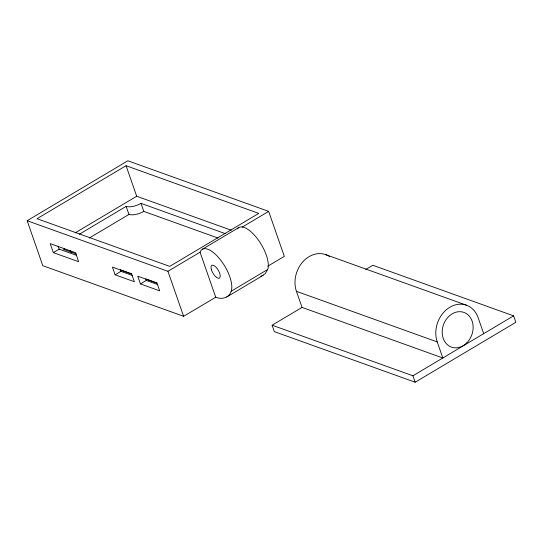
<?xml version="1.0" encoding="UTF-8"?>
<svg xmlns="http://www.w3.org/2000/svg" width="543" height="543" viewBox="0 0 543 543"><rect width="100%" height="100%" fill="white"/><g stroke="black" fill="none" stroke-linecap="round" stroke-linejoin="round"><path stroke-width="0.81" d="M237.814 228.345A26.078 10.704 59.2 0 1 258.196 239.789A26.078 10.704 59.2 0 1 267.672 269.498L231.182 291.211C229.485 297.727 221.707 299.912 215.781 297.211L183.609 316.297L42.816 265.71L27.15 220.716L127.849 160.782L268.649 211.363L284.315 256.357L267.903 266.124M267.672 269.498L265.194 273.692L261.509 276.075M263.253 275.267L226.73 297.007M126.064 165.71L37.039 218.7L169.728 266.375L258.76 213.385L126.064 165.71L136.7 196.24L231.25 230.212M75.178 232.859L136.7 196.24M79.292 234.277L126.152 206.381A11.172 4.548 -19.2 0 0 140.99 203.353L225.515 233.721M53.323 252.617L78.647 261.712L75.511 252.712L50.187 243.617L53.323 252.617L59.16 249.142L76.57 255.393M89.303 238.017L128.956 214.417A11.172 4.548 -19.2 0 0 143.786 211.39L217.947 238.031M115.109 274.812L134.352 281.729L131.671 274.018L112.421 267.102L115.109 274.812L120.946 271.337L132.492 275.491M140.433 283.914L159.676 290.831L156.995 283.113L137.746 276.197L140.433 283.914L146.271 280.439L157.816 284.586M202.281 249.298L238.764 227.578M27.15 220.716L167.943 271.303L200.055 252.196A26.078 10.704 59.2 0 1 220.105 259.398A26.078 10.704 59.2 0 1 231.182 291.211M242.246 227.076L268.649 211.363M365.697 269.511L372.817 265.269L513.61 315.856L515.85 322.284L415.151 382.218L274.351 331.637L272.118 325.209L302.037 307.399L442.83 357.986L437.23 341.914A26.078 21.279 -70.2 0 1 449.828 307.257A26.078 21.279 -70.2 0 1 478.098 317.594L483.691 333.66M272.118 325.209L412.911 375.79L513.61 315.856M261.373 276.115L260.911 276.251M215.72 297.184L200.055 252.196M325.603 254.599L466.573 305.247M328.637 256.011A26.078 21.279 -70.2 0 0 303.035 261.611A26.078 21.279 -70.2 0 0 296.437 291.333L437.23 341.914M76.393 253.981L63.64 249.393A11.172 4.548 -19.2 0 0 64.732 248.694M120.254 269.735L131.42 273.747M156.934 282.917L145.768 278.905L146.271 280.439M412.911 375.79L415.151 382.218M296.437 291.333L302.037 307.399M167.943 271.303L183.609 316.297M140.99 203.353L143.786 211.39M126.152 206.381L128.956 214.417M120.41 269.796L120.946 271.337M58.115 246.142L59.16 249.142M329.275 256.405A26.078 21.279 -70.2 0 1 329.587 256.608M237.372 228.874A26.078 10.704 59.2 0 1 237.556 228.637M70.393 250.778A11.172 4.548 -19.2 0 1 71.004 252.441M466.702 342.952A18.442 15.048 -70.2 0 0 464.027 312.449A18.442 15.048 -70.2 0 0 442.267 333.864A18.442 15.048 -70.2 0 0 466.702 342.952M211.417 269.783A7.453 3.061 59.2 0 0 219.399 278.125A7.453 3.061 59.2 0 0 216.039 267.204A7.453 3.061 59.2 0 0 211.417 269.783"/></g></svg>
